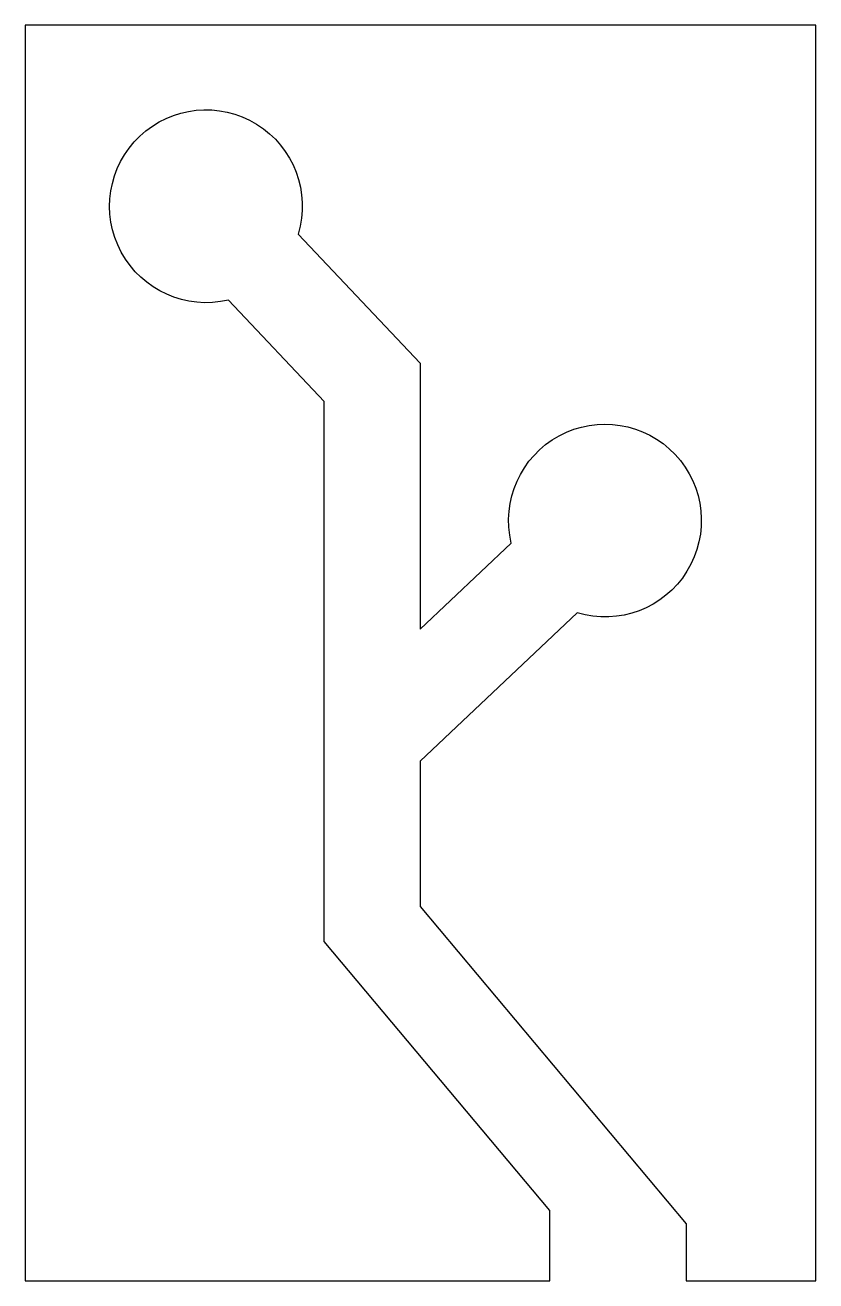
# Model space of a CAD drawing. Header units: inches. Extents: x -3 to 3.13, y 17.11 to 26.84.
import ezdxf

# ---------------------------------------------------------------- set-up
doc = ezdxf.new("R2010")
doc.units = ezdxf.units.IN
doc.layers.add('PERIMETER', color=5, linetype='CONTINUOUS')

msp = doc.modelspace()

# ---------------------------------------------------------------- linework, layer by layer
at = {"layer": 'PERIMETER'}
msp.add_lwpolyline([(0.0595, 21.1393), (0.0595, 20.0148), (2.122, 17.5568), (2.122, 17.1135), (3.128, 17.1135), (3.128, 26.8427), (-3.003, 26.8427), (-3.003, 17.1135), (1.0655, 17.1135), (1.0655, 17.6584), (-0.6845, 19.744), (-0.6845, 23.9269), (-1.4264, 24.7128, -3.749146), (-0.8853, 25.2236), (0.0595, 24.2226), (0.0595, 22.1626), (0.7664, 22.8298, -3.749146), (1.2771, 22.2887)], format="xyb", close=True, dxfattribs=at)

doc.saveas('drawing.dxf')
